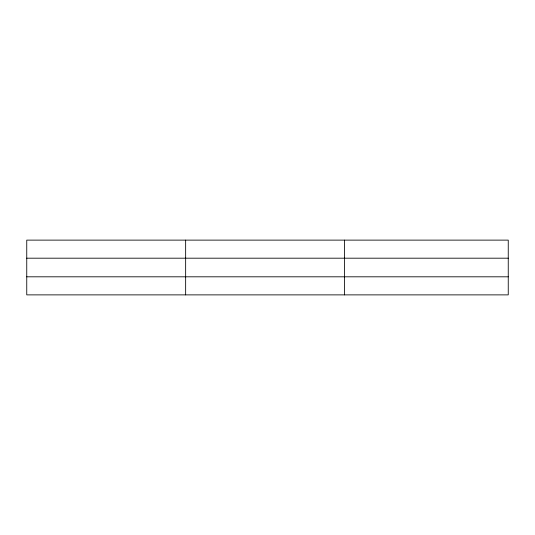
<?xml version="1.0" encoding="UTF-8"?>
<svg xmlns="http://www.w3.org/2000/svg" width="535" height="535" viewBox="0 0 535 535"><rect width="100%" height="100%" fill="white"/><g stroke="black" fill="none" stroke-linecap="round" stroke-linejoin="round"><path stroke-width="0.8" d="M185.645 240.121L185.645 294.879M344.54 240.121L344.54 294.879M508.25 276.809L508.25 294.879L26.75 294.879L26.75 240.121L508.25 240.121L508.25 276.809L26.75 276.809M26.75 258.191L508.25 258.191"/></g></svg>
